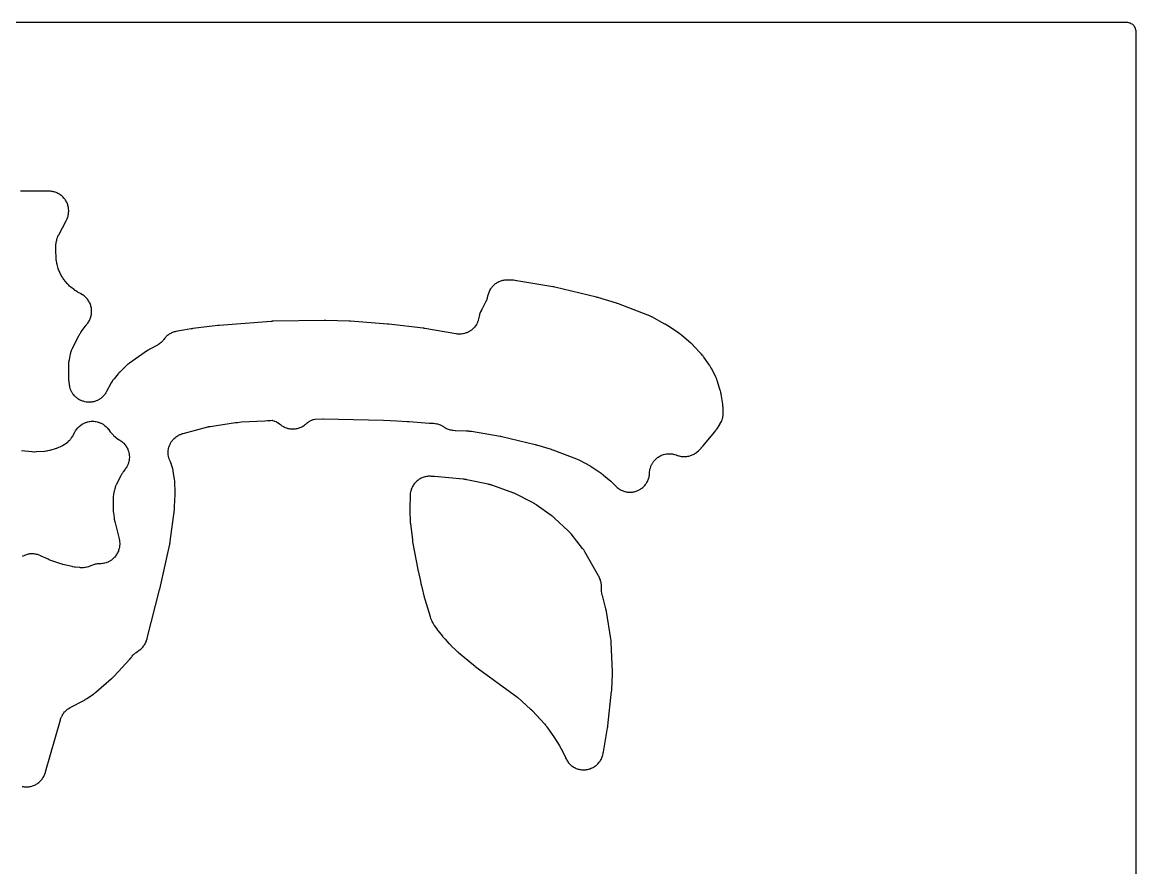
# Model space of a CAD drawing. Header units: millimetres. Extents: x 0 to 300, y 0 to 300.
# Drawn here: x 102.4 to 300.1, y 150 to 300.1 of the extents above; entities that cross this region are included whole.
import ezdxf

# ---------------------------------------------------------------- set-up
doc = ezdxf.new("R2010")
doc.units = ezdxf.units.MM
doc.layers.add('CUT', color=7, linetype='CONTINUOUS')

msp = doc.modelspace()

# ---------------------------------------------------------------- linework, layer by layer
at = {"layer": 'CUT'}
for points in [[(1.4893, 300.15), (298.5107, 300.15), (298.7066, 300.1404), (298.8618, 300.1174), (299.0139, 300.0793), (299.1616, 300.0264), (299.3033, 299.9594), (299.4378, 299.8787), (299.5638, 299.7853), (299.68, 299.68), (299.7853, 299.5638), (299.8787, 299.4378), (299.9594, 299.3033), (300.0264, 299.1616), (300.0793, 299.0139), (300.1174, 298.8618), (300.1404, 298.7066), (300.15, 298.5107), (300.15, 1.4893)], [(102.3555, 164.4414), (102.5113, 164.4105), (102.6972, 164.383), (102.8553, 164.3676), (103.0431, 164.3588), (103.2019, 164.3591), (103.3896, 164.3689), (103.5476, 164.385), (103.7334, 164.4134), (103.8891, 164.4451), (104.0712, 164.4917), (104.2229, 164.5387), (104.3995, 164.6031), (104.5458, 164.6649), (104.7151, 164.7465), (104.8546, 164.8225), (105.015, 164.9205), (105.1462, 165.01), (105.2961, 165.1234), (105.4178, 165.2254), (105.5557, 165.3532), (105.6667, 165.4667), (105.7913, 165.6075), (105.8905, 165.7315), (106.0005, 165.884), (106.0869, 166.0172), (106.1813, 166.1798), (106.254, 166.321), (106.3318, 166.4921), (106.3902, 166.6398), (106.4914, 166.9378), (106.515, 167.0136), (109.1535, 176.2763), (109.19, 176.393), (109.2458, 176.5567), (109.3363, 176.7837), (109.3829, 176.8853), (109.4961, 177.1019), (109.5528, 177.1982), (109.6874, 177.4022), (109.7536, 177.4922), (109.9082, 177.6815), (109.9833, 177.7643), (110.1563, 177.9368), (110.2394, 178.0116), (110.4291, 178.1657), (110.5194, 178.2316), (110.7238, 178.3655), (110.8731, 178.4528), (110.9802, 178.5118), (113.2896, 179.7087), (113.31, 179.7194), (113.4269, 179.7822), (113.4714, 179.807), (113.5625, 179.8597), (113.6049, 179.8851), (113.695, 179.941), (113.7365, 179.9677), (113.8273, 180.0279), (113.8476, 180.0416), (115.0099, 180.8393), (115.0263, 180.8507), (115.1196, 180.9165), (115.1553, 180.9424), (115.228, 180.9967), (115.2617, 181.0226), (115.3335, 181.0793), (115.3666, 181.1061), (115.4387, 181.1662), (115.4549, 181.1799), (118.2559, 183.5777), (118.2734, 183.5928), (118.373, 183.6806), (118.4108, 183.7151), (118.4876, 183.7872), (118.5231, 183.8216), (118.5982, 183.8967), (118.6326, 183.9322), (118.7073, 184.0117), (118.724, 184.0297), (121.4848, 187.0584), (121.4963, 187.0712), (121.5541, 187.136), (121.5772, 187.1624), (121.6385, 187.2342), (121.6641, 187.2651), (121.7041, 187.3144), (121.725, 187.3407), (121.786, 187.4192), (121.7977, 187.4345), (121.8319, 187.4796), (121.9122, 187.5799), (122.0333, 187.7231), (122.2147, 187.9151), (122.3023, 187.9982), (122.5037, 188.1691), (122.5999, 188.242), (122.8421, 188.4054), (123.1562, 188.6122), (123.2838, 188.7055), (123.4291, 188.8233), (123.5468, 188.9287), (123.6798, 189.0603), (123.7865, 189.1768), (123.9059, 189.3208), (124.0006, 189.4473), (124.1052, 189.6024), (124.1869, 189.7376), (124.2757, 189.9022), (124.3437, 190.0449), (124.4158, 190.2175), (124.4695, 190.3661), (124.5611, 190.6655), (124.5823, 190.7416), (126.7531, 199.3325), (126.7556, 199.3425), (126.7664, 199.3861), (126.7708, 199.4047), (126.7863, 199.471), (126.7896, 199.4857), (128.5665, 207.4464), (128.5739, 207.4812), (128.608, 207.6518), (128.6204, 207.7217), (128.6469, 207.8937), (128.6519, 207.9288), (129.405, 213.6492), (129.4091, 213.6837), (129.4277, 213.8533), (129.4338, 213.9225), (129.445, 214.0927), (129.4469, 214.1274), (129.5421, 216.2919), (129.5432, 216.3264), (129.547, 216.4954), (129.547, 216.5643), (129.5435, 216.7333), (129.5425, 216.7678), (129.4724, 218.4261), (129.4702, 218.4659), (129.457, 218.6612), (129.4497, 218.7407), (129.4268, 218.9351), (129.4217, 218.9747), (129.2606, 220.1012), (129.2515, 220.1575), (129.2021, 220.4325), (129.178, 220.5439), (129.1092, 220.8146), (129.0942, 220.8696), (128.8964, 221.5456), (128.8722, 221.6213), (128.7689, 221.9189), (128.7093, 222.0664), (128.645, 222.2051), (128.5988, 222.3116), (128.5371, 222.4639), (128.4603, 222.6831), (128.4301, 222.7849), (128.3749, 223.0104), (128.3547, 223.1147), (128.3215, 223.3444), (128.3115, 223.4502), (128.3007, 223.6821), (128.3009, 223.7883), (128.3126, 224.0202), (128.323, 224.1259), (128.3571, 224.3555), (128.3777, 224.4597), (128.4338, 224.685), (128.4644, 224.7867), (128.5419, 225.0055), (128.5822, 225.1038), (128.6806, 225.3141), (128.7302, 225.408), (128.8484, 225.6078), (128.9069, 225.6965), (129.0439, 225.884), (129.1106, 225.9666), (129.2651, 226.1399), (129.3395, 226.2157), (129.51, 226.3733), (129.5913, 226.4415), (129.7763, 226.5819), (129.8639, 226.6419), (130.0615, 226.7638), (130.1545, 226.8151), (130.363, 226.9173), (130.4605, 226.9594), (130.6778, 227.0409), (130.8343, 227.0911), (130.9457, 227.1239), (135.3224, 228.2983), (135.4622, 228.3286), (135.4978, 228.336), (135.566, 228.3497), (135.6017, 228.3566), (135.6113, 228.3584), (135.6531, 228.3657), (135.7333, 228.3791), (135.7752, 228.3857), (140.2765, 229.0553), (140.4008, 229.0729), (140.4264, 229.0764), (140.4756, 229.0829), (140.5013, 229.0861), (140.5082, 229.0869), (140.5382, 229.0904), (140.5959, 229.0965), (140.626, 229.0996), (141.289, 229.1624), (145.4824, 229.3879), (145.9299, 229.4119), (146.464, 229.4407), (146.7482, 229.4559), (146.8306, 229.4359), (147.0719, 229.3637), (147.1804, 229.3249), (147.4128, 229.2278), (147.5167, 229.1779), (147.7376, 229.0569), (147.8357, 228.9964), (148.0427, 228.8529), (148.1966, 228.7339), (148.2191, 228.7163), (148.2903, 228.6598), (148.363, 228.6055), (148.5033, 228.5067), (148.6349, 228.4233), (148.7953, 228.3323), (148.9343, 228.2622), (149.1027, 228.1872), (149.2479, 228.1309), (149.4228, 228.0726), (149.5728, 228.0307), (149.7526, 227.9898), (149.9059, 227.9626), (150.0888, 227.9393), (150.2441, 227.9272), (150.4284, 227.9218), (150.5841, 227.9248), (150.768, 227.9374), (150.9227, 227.9555), (151.1045, 227.9859), (151.2567, 228.019), (151.4347, 228.0669), (151.583, 228.1147), (151.7555, 228.1797), (151.8984, 228.2416), (152.0638, 228.3231), (152.2, 228.3986), (152.3567, 228.4958), (152.4849, 228.5842), (152.6314, 228.6961), (152.7505, 228.7967), (152.7588, 228.8044), (152.8443, 228.8803), (152.9679, 228.9848), (153.1493, 229.1241), (153.2353, 229.1837), (153.4292, 229.305), (153.5205, 229.3562), (153.725, 229.4585), (153.8207, 229.5008), (154.0341, 229.5832), (154.1334, 229.6162), (154.3537, 229.6778), (154.3816, 229.6842), (155.7362, 229.7009), (155.7495, 229.7011), (155.775, 229.7012), (155.7855, 229.7013), (155.8171, 229.7012), (155.8605, 229.7008), (155.8836, 229.7005), (166.5468, 229.508), (168.8892, 229.3928), (170.7396, 229.2637), (170.9845, 229.2466), (171.123, 229.2369), (173.2592, 229.0879), (174.6702, 228.9396), (174.8126, 228.931), (174.9553, 228.9352), (174.9711, 228.9363), (175.105, 228.9425), (175.3362, 228.942), (175.4419, 228.9367), (175.672, 228.9139), (175.7767, 228.8985), (176.0036, 228.8537), (176.1063, 228.8282), (176.3278, 228.7618), (176.4276, 228.7265), (176.6417, 228.6391), (176.7376, 228.5944), (176.9423, 228.4867), (177.0619, 228.4162), (177.169, 228.3493), (177.2527, 228.2938), (177.2907, 228.2694), (177.3345, 228.2422), (177.3876, 228.2073), (177.5314, 228.1233), (177.7065, 228.0329), (177.8583, 227.9644), (178.0418, 227.8927), (178.1998, 227.8403), (178.3898, 227.788), (178.5524, 227.7523), (178.7468, 227.7201), (178.9122, 227.7015), (179.2823, 227.6793), (179.2951, 227.6783), (179.2961, 227.6783), (179.3213, 227.6769), (181.2001, 227.5904), (181.6338, 227.5704), (181.7786, 227.5593), (182.0555, 227.5297), (182.1995, 227.5098), (187.26, 226.6558), (187.3433, 226.6403), (187.5022, 226.6077), (187.5849, 226.5892), (193.4686, 225.1633), (193.5292, 225.1478), (193.6449, 225.1165), (193.705, 225.0994), (196.308, 224.323), (196.3933, 224.2958), (196.5558, 224.2407), (196.6401, 224.2103), (200.7974, 222.624), (200.9462, 222.5614), (201.2269, 222.432), (201.3712, 222.3596), (203.2188, 221.3524), (203.3116, 221.2991), (203.4871, 221.1931), (203.5775, 221.1357), (205.2111, 220.0459), (205.3191, 219.9695), (205.5217, 219.8176), (205.6253, 219.7353), (206.9066, 218.6594), (207.017, 218.5608), (207.2225, 218.3654), (207.3266, 218.2601), (207.6641, 217.8969), (207.7185, 217.8412), (207.9391, 217.6259), (208.0555, 217.5228), (208.1991, 217.4076), (208.325, 217.3163), (208.4791, 217.2156), (208.6133, 217.137), (208.7764, 217.0517), (208.9176, 216.9865), (209.0882, 216.9174), (209.2351, 216.8662), (209.4116, 216.8141), (209.5627, 216.7773), (209.7435, 216.7426), (209.8975, 216.7207), (210.0808, 216.7037), (210.2361, 216.6968), (210.4202, 216.6977), (210.5755, 216.7059), (210.7586, 216.7246), (210.9124, 216.748), (211.0929, 216.7844), (211.2436, 216.8225), (211.4197, 216.8762), (211.566, 216.9288), (211.7361, 216.9994), (211.8766, 217.0659), (212.039, 217.1527), (212.1724, 217.2326), (212.3256, 217.3347), (212.4506, 217.4271), (212.5932, 217.5436), (212.7086, 217.6478), (212.8392, 217.7776), (212.944, 217.8924), (213.0614, 218.0343), (213.1545, 218.1588), (213.2575, 218.3114), (213.3382, 218.4443), (213.4259, 218.6062), (213.4933, 218.7463), (213.5649, 218.9159), (213.6183, 219.062), (213.6731, 219.2377), (213.7121, 219.3883), (213.7495, 219.5685), (213.7738, 219.7221), (213.7935, 219.9051), (213.8, 219.9826), (213.8019, 220.0141), (213.8037, 220.0521), (213.8064, 220.129), (213.8165, 220.2971), (213.8426, 220.5337), (213.8598, 220.6411), (213.9092, 220.8739), (213.937, 220.9791), (214.0091, 221.2059), (214.0473, 221.3078), (214.1415, 221.5263), (214.1895, 221.624), (214.305, 221.832), (214.3624, 221.9245), (214.4979, 222.1201), (214.5642, 222.2064), (214.7184, 222.3876), (214.793, 222.4669), (214.9643, 222.632), (215.0464, 222.7035), (215.2333, 222.8508), (215.322, 222.9138), (215.5225, 223.0419), (215.6171, 223.0958), (215.8293, 223.2034), (215.9287, 223.2477), (216.1506, 223.3337), (216.2539, 223.368), (216.4832, 223.4316), (216.5894, 223.4555), (216.8238, 223.4961), (216.9318, 223.5093), (217.1692, 223.5265), (217.278, 223.5289), (217.5158, 223.5225), (217.6244, 223.5142), (217.8604, 223.4842), (217.9676, 223.4652), (218.1995, 223.412), (218.3043, 223.3825), (218.5298, 223.3066), (218.5821, 223.286), (218.653, 223.2601), (218.6545, 223.2596), (218.7557, 223.2252), (218.7558, 223.2252), (218.9293, 223.1664), (219.0781, 223.1238), (219.2564, 223.082), (219.4086, 223.054), (219.5902, 223.0296), (219.7444, 223.0164), (219.9275, 223.0097), (220.0822, 223.0115), (220.2651, 223.0225), (220.4189, 223.0392), (220.5999, 223.0678), (220.7514, 223.0994), (220.9287, 223.1453), (221.0765, 223.1913), (221.2485, 223.2542), (221.3912, 223.3143), (221.5564, 223.3935), (221.6925, 223.467), (221.8493, 223.5618), (221.9777, 223.6482), (222.1246, 223.7577), (222.244, 223.856), (222.471, 224.0622), (222.527, 224.1156), (222.9523, 224.5411), (222.9778, 224.5672), (223.1013, 224.6966), (223.1505, 224.7504), (223.2679, 224.8853), (223.2916, 224.913), (225.337, 227.3715), (225.3671, 227.4089), (225.5121, 227.5941), (225.5689, 227.6714), (225.7025, 227.865), (225.7291, 227.9049), (226.2646, 228.7331), (226.308, 228.8042), (226.4725, 229.0901), (226.5478, 229.2386), (226.6278, 229.4185), (226.6873, 229.574), (226.7481, 229.7613), (226.7911, 229.922), (226.8321, 230.1147), (226.8583, 230.279), (226.879, 230.4749), (226.8879, 230.641), (226.8885, 230.9708), (226.8864, 231.054), (226.8518, 231.7397), (226.8492, 231.7806), (226.834, 231.9809), (226.8257, 232.0624), (226.8002, 232.2617), (226.7944, 232.3023), (226.5212, 234.0757), (226.5111, 234.1341), (226.4667, 234.365), (226.44, 234.4805), (226.3787, 234.7074), (226.3621, 234.7643), (225.8629, 236.372), (225.8439, 236.4293), (225.7645, 236.6547), (225.7202, 236.7669), (225.624, 236.9857), (225.5987, 237.0404), (224.8608, 238.5608), (224.8307, 238.6197), (224.7067, 238.8506), (224.6393, 238.9643), (224.4966, 239.1841), (224.4595, 239.2388), (223.4205, 240.7032), (223.3894, 240.7456), (223.2336, 240.9505), (223.1674, 241.032), (222.9985, 241.2262), (222.9634, 241.2653), (221.6297, 242.7016), (221.5955, 242.7373), (221.4249, 242.9099), (221.3532, 242.9782), (221.1724, 243.1399), (221.135, 243.1723), (219.5023, 244.5437), (219.4683, 244.5715), (219.2996, 244.7055), (219.2293, 244.7583), (219.0535, 244.8828), (219.0173, 244.9077), (216.9575, 246.2832), (216.9275, 246.3028), (216.7793, 246.397), (216.718, 246.4341), (216.5658, 246.5216), (216.5345, 246.5391), (214.182, 247.822), (214.1343, 247.847), (213.8983, 247.9656), (213.8004, 248.0107), (213.557, 248.1131), (213.507, 248.1331), (208.2879, 250.1248), (208.2618, 250.1345), (208.111, 250.1891), (208.0526, 250.2089), (207.9281, 250.2486), (207.8997, 250.2574), (204.5927, 251.2441), (204.5806, 251.2477), (204.5426, 251.2587), (204.5022, 251.2699), (204.3781, 251.3023), (204.35, 251.3094), (196.9716, 253.098), (196.9459, 253.104), (196.7981, 253.1372), (196.741, 253.149), (196.6197, 253.1717), (196.592, 253.1766), (190.2226, 254.2522), (190.1746, 254.2596), (189.9393, 254.292), (189.8429, 254.3023), (189.6059, 254.3205), (189.5575, 254.3234), (188.7697, 254.3597), (188.6885, 254.3614), (188.3669, 254.3599), (188.2048, 254.3509), (188.0139, 254.3306), (187.8536, 254.3052), (187.6657, 254.2656), (187.5088, 254.2241), (187.3259, 254.1657), (187.174, 254.1086), (186.9979, 254.0319), (186.8526, 253.9597), (186.6852, 253.8656), (186.5479, 253.779), (186.3909, 253.6685), (186.2631, 253.5684), (186.1181, 253.4425), (186.0011, 253.3301), (185.8696, 253.1901), (185.7646, 253.0664), (185.648, 252.9139), (185.5561, 252.7801), (185.4555, 252.6166), (185.3776, 252.4742), (185.294, 252.3013), (185.231, 252.1518), (185.1654, 251.9713), (185.1178, 251.8162), (185.0326, 251.4784), (185.023, 251.4382), (185.0101, 251.3806), (184.9772, 251.2568), (184.9358, 251.1162), (184.8654, 250.9117), (184.813, 250.7792), (184.7564, 250.6477), (184.7455, 250.6243), (184.7231, 250.5777), (184.7111, 250.5533), (184.7015, 250.534), (184.0548, 249.2507), (184.0358, 249.2139), (184.0033, 249.152), (183.9698, 249.0902), (183.97, 249.0901), (183.9478, 249.0485), (183.7982, 248.7541), (183.7329, 248.6077), (183.6643, 248.4309), (183.6139, 248.2787), (183.5634, 248.0959), (183.5285, 247.9395), (183.4931, 247.7324), (183.4704, 247.6168), (183.4342, 247.4539), (183.3718, 247.2266), (183.3382, 247.1242), (183.2539, 246.9041), (183.2104, 246.8054), (183.1049, 246.5947), (183.0519, 246.5008), (182.9263, 246.3014), (182.8643, 246.2131), (182.7197, 246.0271), (182.6494, 245.9453), (182.4872, 245.7743), (182.4093, 245.6998), (182.2311, 245.5456), (182.1462, 245.4791), (181.9537, 245.3431), (181.8627, 245.2852), (181.6579, 245.1688), (181.5616, 245.1201), (181.3463, 245.0243), (181.2458, 244.9854), (181.0221, 244.9111), (180.9182, 244.8822), (180.6883, 244.8303), (180.5821, 244.8117), (180.3482, 244.7826), (180.2407, 244.7745), (180.0051, 244.7685), (179.8973, 244.771), (179.6623, 244.7881), (179.4967, 244.8084), (179.38, 244.8256), (173.8915, 245.7726), (173.8716, 245.7759), (173.7568, 245.7942), (173.7125, 245.8007), (173.6187, 245.813), (173.5972, 245.8156), (167.4802, 246.5332), (167.465, 246.5349), (167.3992, 246.542), (167.371, 246.5448), (167.3678, 246.5451), (167.3582, 246.546), (167.2581, 246.555), (167.2358, 246.5569), (160.6864, 247.0524), (160.6703, 247.0535), (160.6006, 247.0581), (160.5707, 247.0598), (160.5478, 247.0608), (160.4648, 247.0647), (160.4412, 247.0656), (156.306, 247.1983), (156.2875, 247.1988), (156.1814, 247.2009), (156.1779, 247.201), (156.1715, 247.2011), (156.1306, 247.2014), (156.0442, 247.201), (156.0245, 247.2008), (146.943, 247.0427), (146.9204, 247.0422), (146.7902, 247.0381), (146.7401, 247.0357), (146.6342, 247.029), (146.6101, 247.0273), (137.3302, 246.3017), (137.3149, 246.3004), (137.2487, 246.2946), (137.2205, 246.2919), (137.1202, 246.2813), (137.098, 246.2788), (132.6807, 245.749), (132.6604, 245.7464), (132.5442, 245.731), (132.4996, 245.7244), (132.4053, 245.7091), (132.3839, 245.7055), (130.2781, 245.3356), (130.0305, 245.3014), (129.9565, 245.2894), (129.6646, 245.2351), (129.5187, 245.2008), (129.3481, 245.1521), (129.2061, 245.1043), (129.0408, 245.04), (128.9039, 244.9791), (128.7454, 244.8996), (128.6148, 244.8262), (128.4644, 244.7321), (128.3412, 244.6469), (128.2003, 244.5392), (128.0856, 244.4427), (127.9554, 244.3223), (127.8502, 244.2156), (127.7318, 244.0835), (127.6371, 243.9674), (127.5399, 243.8362), (127.474, 243.7512), (127.378, 243.633), (127.2821, 243.5253), (127.1592, 243.395), (127.0406, 243.2837), (126.884, 243.1506), (126.8004, 243.0851), (126.7664, 243.0593), (126.5517, 242.914), (126.5465, 242.9107), (126.3887, 242.8161), (126.2739, 242.7516), (125.1844, 242.1774), (125.1637, 242.1663), (125.0452, 242.1016), (125, 242.076), (124.9077, 242.0216), (124.8647, 241.9954), (124.7734, 241.9377), (124.7314, 241.9102), (124.6396, 241.8481), (124.6189, 241.8339), (121.4247, 239.5982), (121.3762, 239.5629), (121.1841, 239.4175), (121.0931, 239.3431), (120.8998, 239.173), (120.854, 239.1311), (119.8195, 238.147), (119.8045, 238.1325), (119.7185, 238.0486), (119.6859, 238.0158), (119.6196, 237.9473), (119.589, 237.9147), (119.5242, 237.8437), (119.4945, 237.8103), (119.4299, 237.7356), (119.4156, 237.7187), (118.6801, 236.8432), (118.6266, 236.7759), (118.4196, 236.5007), (118.3256, 236.3611), (118.1366, 236.0455), (118.093, 235.968), (117.3661, 234.5859), (117.3092, 234.4838), (117.2251, 234.3413), (117.0967, 234.146), (117.0336, 234.0596), (116.8868, 233.8777), (116.8157, 233.7979), (116.6518, 233.6311), (116.5733, 233.5586), (116.394, 233.4086), (116.3087, 233.344), (116.1157, 233.2122), (116.0246, 233.1562), (115.8196, 233.0438), (115.7235, 232.997), (115.5086, 232.905), (115.4083, 232.8678), (115.1855, 232.7972), (115.0821, 232.7699), (114.8534, 232.7213), (114.7479, 232.7041), (114.5156, 232.678), (114.4089, 232.6713), (114.1751, 232.6679), (114.0683, 232.6715), (113.8353, 232.6909), (113.7293, 232.7049), (113.4993, 232.7469), (113.3952, 232.7711), (113.1704, 232.8353), (113.0691, 232.8696), (112.8516, 232.9552), (112.7542, 232.9992), (112.5461, 233.1057), (112.4533, 233.159), (112.2566, 233.2851), (112.1695, 233.3472), (111.9859, 233.4919), (111.9053, 233.5621), (111.7366, 233.7241), (111.6632, 233.8018), (111.5112, 233.9793), (111.4456, 234.0638), (111.3116, 234.2554), (111.2546, 234.3458), (111.1398, 234.5495), (111.0919, 234.6451), (110.9975, 234.8589), (110.9591, 234.9587), (110.8859, 235.1807), (110.8575, 235.2838), (110.8062, 235.5119), (110.7779, 235.6749), (110.7607, 235.7906), (110.7051, 236.2388), (110.6976, 236.3069), (110.6851, 236.4377), (110.6796, 236.506), (110.6736, 236.5969), (110.67, 236.6653), (110.6651, 236.7966), (110.6634, 236.8651), (110.6416, 239.231), (110.6416, 239.2711), (110.6421, 239.3384), (110.6433, 239.3978), (110.6436, 239.4071), (110.653, 239.5558), (110.6743, 239.7809), (110.6954, 239.9439), (110.7025, 239.9869), (110.7128, 240.0454), (110.7182, 240.0734), (110.7197, 240.0812), (110.7199, 240.0822), (110.72, 240.083), (110.7201, 240.0833), (110.7202, 240.0837), (110.7227, 240.0963), (110.726, 240.113), (110.7325, 240.1448), (110.736, 240.1615), (110.7451, 240.2041), (110.749, 240.2231), (110.9577, 241.2678), (110.965, 241.3031), (110.9779, 241.3626), (110.9883, 241.4086), (111.0215, 241.5327), (111.0636, 241.6743), (111.1351, 241.8802), (111.1883, 242.0136), (111.2458, 242.1458), (111.2568, 242.1694), (111.2795, 242.2162), (111.2917, 242.2408), (111.3015, 242.2602), (112.4735, 244.5646), (112.489, 244.5947), (112.5155, 244.6448), (112.5392, 244.6889), (112.543, 244.6957), (112.6067, 244.804), (112.7075, 244.9656), (112.7841, 245.0809), (112.8053, 245.1109), (112.8346, 245.1514), (112.8503, 245.1726), (112.8628, 245.1893), (113.7217, 246.331), (113.7411, 246.3564), (113.7712, 246.3953), (113.7789, 246.4054), (113.8549, 246.5053), (113.8543, 246.5058), (113.8718, 246.5274), (113.8766, 246.534), (114.0348, 246.739), (114.1258, 246.87), (114.2257, 247.0302), (114.3032, 247.1696), (114.3866, 247.339), (114.4499, 247.4854), (114.516, 247.6622), (114.5644, 247.8142), (114.6126, 247.9967), (114.6456, 248.1528), (114.6754, 248.3392), (114.6927, 248.4977), (114.7038, 248.6862), (114.7052, 248.8457), (114.6974, 249.0343), (114.683, 249.1931), (114.6565, 249.38), (114.6263, 249.5367), (114.5813, 249.72), (114.5357, 249.8728), (114.4727, 250.0508), (114.412, 250.1983), (114.3316, 250.3691), (114.2566, 250.5099), (114.1596, 250.6718), (114.0709, 250.8044), (113.9583, 250.9559), (113.8568, 251.079), (113.7297, 251.2185), (113.6165, 251.3309), (113.4761, 251.457), (113.3523, 251.5576), (113.2, 251.6692), (113.0668, 251.7569), (112.7945, 251.9173), (112.7248, 251.9561), (112.295, 252.1813), (112.2634, 252.1982), (112.2108, 252.2267), (112.1647, 252.2525), (112.1575, 252.2566), (112.0443, 252.3256), (111.8755, 252.4349), (111.7552, 252.5181), (111.724, 252.5411), (111.6818, 252.573), (111.6598, 252.59), (111.6424, 252.6035), (111.0227, 253.0915), (110.9924, 253.1158), (110.9418, 253.1569), (110.8977, 253.1937), (110.8909, 253.1995), (110.7841, 253.2965), (110.6266, 253.4484), (110.5157, 253.5626), (110.4874, 253.5938), (110.4493, 253.6368), (110.4295, 253.6597), (110.4139, 253.6779), (109.9725, 254.1984), (109.9474, 254.2285), (109.9056, 254.2794), (109.8693, 254.3248), (109.8638, 254.3319), (109.7776, 254.4495), (109.6524, 254.6317), (109.5659, 254.7672), (109.5442, 254.8039), (109.5151, 254.8542), (109.5002, 254.8809), (109.4885, 254.9021), (109.1333, 255.5511), (109.1131, 255.5889), (109.0796, 255.6527), (109.0509, 255.7093), (109.0466, 255.7182), (108.9811, 255.8635), (108.8893, 256.087), (108.8284, 256.252), (108.814, 256.2962), (108.795, 256.3568), (108.7854, 256.3888), (108.778, 256.4142), (108.5778, 257.1127), (108.56, 257.1782), (108.5348, 257.2766), (108.4927, 257.476), (108.4544, 257.7044), (108.4293, 257.9066), (108.4211, 258.0078), (108.4166, 258.0756), (108.3219, 259.8718), (108.3192, 259.9451), (108.3168, 260.0548), (108.322, 260.2748), (108.3394, 260.5243), (108.3648, 260.7429), (108.3824, 260.8511), (108.3953, 260.9233), (108.4729, 261.3224), (108.4804, 261.3594), (108.4934, 261.4213), (108.5047, 261.4718), (108.5403, 261.6057), (108.5855, 261.7575), (108.663, 261.9779), (108.7211, 262.1205), (108.784, 262.2617), (108.7962, 262.2868), (108.8211, 262.3367), (108.8345, 262.3629), (108.8453, 262.3836), (110.1743, 264.9103), (110.209, 264.9804), (110.3398, 265.2617), (110.3988, 265.4067), (110.4601, 265.5815), (110.5047, 265.7316), (110.5486, 265.9115), (110.5783, 266.0652), (110.6044, 266.2486), (110.6189, 266.4045), (110.6271, 266.5895), (110.6263, 266.7461), (110.6163, 266.931), (110.6002, 267.0867), (110.5721, 267.2698), (110.5409, 267.4232), (110.4951, 267.6027), (110.4491, 267.7523), (110.386, 267.9265), (110.3255, 268.0708), (110.2457, 268.238), (110.1714, 268.3758), (110.0757, 268.5344), (109.9883, 268.6642), (109.8775, 268.8127), (109.7779, 268.9334), (109.6531, 269.0703), (109.5421, 269.1807), (109.4045, 269.3048), (109.2833, 269.4038), (109.1343, 269.5139), (109.004, 269.6006), (108.8449, 269.6955), (108.7068, 269.7691), (108.5392, 269.848), (108.3945, 269.9077), (108.22, 269.97), (108.0702, 270.0152), (107.8905, 270.0601), (107.737, 270.0905), (107.5537, 270.1176), (107.3979, 270.1329), (107.0882, 270.1481), (107.0099, 270.15), (102.0704, 270.15)], [(102.2528, 224.0935), (104.0908, 223.9085), (104.16, 223.9031), (104.435, 223.8874), (104.5739, 223.8855), (104.8492, 223.8938), (104.9185, 223.8974), (106.3246, 224.0007), (106.4094, 224.0092), (106.7445, 224.0519), (106.9122, 224.0824), (107.2407, 224.1604), (107.3231, 224.1823), (108.4379, 224.5108), (108.5009, 224.5308), (108.7493, 224.6153), (108.8727, 224.663), (109.1133, 224.7677), (109.1734, 224.7954), (109.4374, 224.9236), (109.5218, 224.9677), (109.8507, 225.1523), (110.0109, 225.2553), (110.3155, 225.4776), (110.3907, 225.536), (110.4178, 225.5584), (110.4699, 225.6033), (110.6727, 225.7859), (110.7709, 225.8823), (110.8822, 226.0013), (110.9717, 226.1058), (111.0724, 226.234), (111.1526, 226.3458), (111.302, 226.574), (111.3384, 226.6323), (111.4011, 226.7377), (111.4474, 226.821), (111.7202, 227.3489), (111.7776, 227.4534), (111.8624, 227.5993), (111.9924, 227.7992), (112.0563, 227.8875), (112.2054, 228.0735), (112.2777, 228.1551), (112.4446, 228.3254), (112.5247, 228.3994), (112.7076, 228.5522), (112.7946, 228.6179), (112.9918, 228.7519), (113.0849, 228.8086), (113.2944, 228.9224), (113.3927, 228.9696), (113.6125, 229.062), (113.715, 229.0992), (113.9428, 229.1693), (114.0485, 229.1962), (114.2822, 229.2433), (114.39, 229.2596), (114.6272, 229.2833), (114.7361, 229.2888), (114.9745, 229.2889), (115.0834, 229.2835), (115.3206, 229.26), (115.4285, 229.2438), (115.6622, 229.1969), (115.7679, 229.1701), (115.9958, 229.1002), (116.0983, 229.063), (116.3182, 228.9708), (116.4165, 228.9237), (116.6261, 228.8102), (116.7193, 228.7535), (116.9166, 228.6197), (117.0037, 228.5541), (117.1867, 228.4014), (117.2669, 228.3275), (117.4339, 228.1574), (117.5063, 228.0758), (117.6565, 227.8889), (117.6786, 227.8591), (118.0186, 227.4152), (118.0686, 227.3532), (118.2227, 227.1714), (118.2761, 227.1116), (118.4967, 226.8764), (118.61, 226.767), (118.8692, 226.5401), (118.9331, 226.487), (119.1941, 226.2816), (119.253, 226.2373), (119.4984, 226.0618), (119.6171, 225.9846), (119.6355, 225.9738), (119.7363, 225.911), (119.8767, 225.8186), (120.0684, 225.6784), (120.1529, 225.61), (120.3298, 225.4515), (120.407, 225.3751), (120.5674, 225.1999), (120.6367, 225.1163), (120.7789, 224.9261), (120.8396, 224.836), (120.9624, 224.6327), (121.0139, 224.537), (121.116, 224.3226), (121.1577, 224.2223), (121.2381, 223.9988), (121.2698, 223.8949), (121.3276, 223.6645), (121.3489, 223.558), (121.3837, 223.323), (121.3943, 223.2149), (121.4057, 222.9777), (121.4056, 222.8691), (121.3935, 222.6319), (121.3826, 222.5238), (121.3471, 222.2889), (121.3256, 222.1824), (121.2671, 221.9523), (121.2352, 221.8484), (121.1542, 221.6252), (121.1121, 221.525), (121.0095, 221.3108), (120.9577, 221.2153), (120.8344, 221.0123), (120.7401, 220.8731), (120.6711, 220.7765), (120.3641, 220.3684), (120.3233, 220.3117), (120.1645, 220.0802), (120.0919, 219.964), (119.9439, 219.7031), (119.9097, 219.6394), (119.1122, 218.0713), (119.0807, 218.0058), (118.9619, 217.7434), (118.9081, 217.6084), (118.8516, 217.4458), (118.8103, 217.3066), (118.7409, 217.0271), (118.725, 216.9562), (118.6025, 216.3456), (118.5883, 216.264), (118.5397, 215.9343), (118.5243, 215.7724), (118.5085, 215.4169), (118.5069, 215.3311), (118.5223, 213.6596), (118.5227, 213.6383), (118.5254, 213.5156), (118.5272, 213.4684), (118.5323, 213.3711), (118.5353, 213.3256), (118.5432, 213.2277), (118.5475, 213.1822), (118.5585, 213.0819), (118.5611, 213.0595), (118.6769, 212.1255), (118.6799, 212.1021), (118.6984, 211.9695), (118.7063, 211.9184), (118.7243, 211.8136), (118.7336, 211.7645), (118.755, 211.6594), (118.7658, 211.6106), (118.7912, 211.5034), (118.7971, 211.4793), (119.5679, 208.4389), (119.5923, 208.3325), (119.6234, 208.181), (119.6577, 207.9651), (119.6688, 207.8657), (119.6832, 207.6477), (119.6853, 207.5477), (119.6798, 207.3292), (119.6728, 207.2295), (119.6475, 207.0124), (119.6314, 206.9137), (119.5864, 206.6998), (119.5569, 206.5855), (119.4898, 206.3686), (119.4445, 206.2437), (119.3535, 206.0264), (119.3071, 205.9291), (119.1952, 205.7218), (119.1394, 205.6296), (119.0078, 205.4342), (118.9432, 205.3479), (118.793, 205.1664), (118.7203, 205.0868), (118.553, 204.9209), (118.4729, 204.8488), (118.2901, 204.7001), (118.2033, 204.6363), (118.0069, 204.5062), (117.9142, 204.4512), (117.7059, 204.341), (117.6083, 204.2953), (117.3903, 204.2061), (117.2886, 204.1702), (117.0629, 204.1028), (116.9582, 204.0771), (116.7269, 204.0321), (116.6203, 204.0168), (116.3857, 203.9948), (116.2191, 203.9873), (116.1012, 203.985), (116.037, 203.9852), (115.8781, 203.9781), (115.6906, 203.9602), (115.5332, 203.9372), (115.3484, 203.9009), (115.194, 203.8624), (115.0138, 203.8078), (114.864, 203.7542), (114.5806, 203.6366), (114.5074, 203.604), (114.482, 203.592), (114.2632, 203.501), (114.1611, 203.4643), (113.9343, 203.3954), (113.8292, 203.369), (113.5967, 203.3227), (113.4894, 203.3069), (113.2535, 203.2838), (113.1452, 203.2785), (112.9082, 203.2788), (112.7406, 203.2873), (112.6224, 203.2963), (111.8145, 203.3774), (111.6621, 203.3976), (111.3715, 203.4458), (111.2206, 203.4757), (109.5903, 203.8545), (109.4565, 203.8897), (109.2023, 203.9644), (109.0708, 204.0072), (107.2935, 204.6431), (107.1771, 204.6882), (106.9564, 204.7803), (106.8425, 204.8314), (105.7579, 205.3521), (105.6874, 205.3839), (105.405, 205.5031), (105.2598, 205.5562), (105.0851, 205.6108), (104.9355, 205.6497), (104.7563, 205.6871), (104.6036, 205.7113), (104.4217, 205.7313), (104.2674, 205.7407), (104.0844, 205.743), (103.9299, 205.7375), (103.7475, 205.7221), (103.5942, 205.7017), (103.4142, 205.6688), (103.2636, 205.6337), (103.0876, 205.5836), (102.9411, 205.5341), (102.7708, 205.4672), (102.6297, 205.4039), (102.4666, 205.3209), (102.3324, 205.2442)]]:
    msp.add_lwpolyline(points, dxfattribs=at)
msp.add_lwpolyline([(171.2856, 211.524), (171.2949, 211.364), (171.3, 211.2988), (171.3158, 211.1393), (171.3194, 211.1068), (171.6647, 208.2238), (171.6677, 208.2004), (171.6858, 208.0654), (171.6937, 208.0136), (171.7121, 207.9043), (171.7165, 207.8794), (172.6189, 202.99), (172.6222, 202.9727), (172.6416, 202.8738), (172.6495, 202.8358), (172.6672, 202.7557), (172.6714, 202.7374), (173.1067, 200.8736), (173.1842, 200.4826), (173.1902, 200.4538), (173.2262, 200.2883), (173.2413, 200.2249), (173.2761, 200.0915), (173.2843, 200.0612), (173.3558, 199.8075), (173.7647, 198.0566), (173.7708, 198.0316), (173.8067, 197.8884), (173.8215, 197.8335), (173.8548, 197.7179), (173.8626, 197.6917), (174.812, 194.6026), (174.8286, 194.5515), (174.9141, 194.3033), (174.9523, 194.2032), (175.0543, 193.9613), (175.0759, 193.9122), (175.1254, 193.8049), (175.1361, 193.7833), (175.1737, 193.7019), (175.2053, 193.6375), (175.3363, 193.3849), (175.408, 193.2606), (175.561, 193.0208), (175.601, 192.9612), (176.0668, 192.2988), (176.0905, 192.2659), (176.2088, 192.1064), (176.2587, 192.0426), (176.3849, 191.8893), (176.411, 191.8584), (176.7722, 191.4417), (177.0083, 191.1289), (177.0402, 191.088), (177.1997, 190.8903), (177.2674, 190.8118), (177.4393, 190.6249), (177.475, 190.5873), (177.7975, 190.2587), (178.1622, 189.8379), (178.186, 189.8111), (178.3039, 189.6811), (178.3531, 189.6292), (178.4767, 189.5045), (178.5022, 189.4794), (179.4345, 188.5805), (179.4555, 188.5606), (179.5776, 188.447), (179.6255, 188.4042), (179.7286, 188.3158), (179.7523, 188.2959), (179.7894, 188.2653), (179.8043, 188.2524), (179.8364, 188.2251), (182.5295, 186.0055), (182.5458, 185.9922), (182.6405, 185.9162), (182.6774, 185.8875), (182.7562, 185.828), (182.7743, 185.8145), (190.3935, 180.2257), (192.678, 178.1808), (192.7068, 178.1546), (192.7547, 178.1102), (192.7966, 178.0706), (192.8183, 178.0494), (192.8355, 178.0326), (192.8617, 178.0066), (192.8892, 177.979), (192.9349, 177.9323), (192.9747, 177.8906), (192.9953, 177.8684), (193.0116, 177.8508), (195.1089, 175.5546), (195.3051, 175.3324), (195.3203, 175.3147), (195.3682, 175.257), (195.3814, 175.2406), (195.4276, 175.1813), (195.5142, 175.0665), (195.5585, 175.0058), (196.9081, 173.0954), (197.0948, 172.799), (197.2233, 172.5951), (197.4394, 172.252), (197.8033, 171.6745), (198.3948, 170.5891), (198.8538, 169.5632), (198.8876, 169.4925), (199.0281, 169.2156), (199.1058, 169.0795), (199.2055, 168.9231), (199.2961, 168.7953), (199.4106, 168.6495), (199.5132, 168.5311), (199.6414, 168.3972), (199.7552, 168.2894), (199.8959, 168.1687), (200.0196, 168.0726), (200.1714, 167.9661), (200.304, 167.8826), (200.4655, 167.7915), (200.6056, 167.7213), (200.7752, 167.6465), (200.9215, 167.5904), (201.0976, 167.5325), (201.2487, 167.4909), (201.4297, 167.4505), (201.5841, 167.4239), (201.7681, 167.4014), (201.9244, 167.3901), (202.1097, 167.3857), (202.2664, 167.3896), (202.4513, 167.4034), (202.6067, 167.4227), (202.7894, 167.4544), (202.9423, 167.4888), (203.121, 167.5383), (203.2697, 167.5875), (203.4427, 167.6542), (203.586, 167.7177), (203.7516, 167.801), (203.888, 167.8782), (204.0447, 167.9773), (204.1728, 168.0674), (204.3191, 168.1814), (204.4378, 168.2836), (204.5722, 168.4114), (204.6803, 168.5247), (204.8016, 168.665), (204.8981, 168.7884), (205.0051, 168.9399), (205.0891, 169.0721), (205.1808, 169.2333), (205.2515, 169.3731), (205.3269, 169.5425), (205.3836, 169.6885), (205.4421, 169.8645), (205.4842, 170.0154), (205.5529, 170.3181), (205.5684, 170.3949), (205.5984, 170.5655), (206.3481, 174.8259), (206.3523, 174.8506), (206.375, 174.9929), (206.3828, 175.0478), (206.3973, 175.1642), (206.4004, 175.1908), (207.062, 181.3413), (207.0643, 181.3641), (207.0765, 181.4956), (207.0805, 181.5463), (207.087, 181.6537), (207.0883, 181.6782), (207.2104, 184.348), (207.2116, 184.3826), (207.2157, 184.5517), (207.2159, 184.6208), (207.2127, 184.7901), (207.2116, 184.8246), (207.0008, 190.0049), (206.9981, 190.0532), (206.9813, 190.2898), (206.9715, 190.3861), (206.9404, 190.6213), (206.9334, 190.6692), (206.1469, 195.4911), (206.1406, 195.5274), (206.1074, 195.7049), (206.0922, 195.777), (206.0509, 195.9528), (206.0421, 195.9885), (205.4996, 198.0804), (205.4698, 198.1815), (205.4439, 198.2598), (205.4295, 198.3086), (205.4005, 198.3912), (205.3703, 198.4927), (205.3151, 198.7176), (205.2949, 198.8215), (205.2616, 199.0507), (205.2515, 199.1561), (205.2405, 199.3874), (205.2406, 199.5576), (205.2434, 199.6717), (205.2444, 199.694), (205.2554, 199.9141), (205.2551, 200.0805), (205.2446, 200.2745), (205.2272, 200.4384), (205.1967, 200.631), (205.1625, 200.7922), (205.1123, 200.9807), (205.0618, 201.1376), (204.9925, 201.3199), (204.926, 201.4707), (204.7792, 201.7624), (204.7403, 201.835), (202.3241, 206.0758), (202.2933, 206.1276), (202.1654, 206.3337), (202.0993, 206.4318), (201.9467, 206.6414), (201.9089, 206.6911), (199.8491, 209.2988), (199.8109, 209.3453), (199.6536, 209.5297), (199.5737, 209.6167), (199.3916, 209.8007), (199.3468, 209.8442), (196.9284, 212.105), (196.9087, 212.123), (196.7949, 212.2259), (196.7503, 212.2647), (196.6571, 212.343), (196.6127, 212.3789), (196.516, 212.4543), (196.4703, 212.4887), (196.3683, 212.5626), (196.3451, 212.579), (193.6362, 214.4679), (193.6146, 214.4827), (193.4899, 214.5667), (193.4413, 214.5981), (193.34, 214.6611), (193.2919, 214.6899), (193.1876, 214.7497), (193.1386, 214.7768), (193.0294, 214.8345), (193.0046, 214.8473), (189.8712, 216.4345), (189.849, 216.4455), (189.7215, 216.5077), (189.6719, 216.5308), (189.5691, 216.5766), (189.5204, 216.5973), (189.4152, 216.6401), (189.3659, 216.6592), (189.2566, 216.6995), (189.2318, 216.7084), (185.7654, 217.9215), (185.743, 217.9292), (185.6144, 217.9721), (185.5645, 217.9878), (185.4614, 218.0185), (185.4127, 218.0321), (185.3078, 218.0598), (185.2588, 218.0719), (185.1503, 218.0968), (185.1257, 218.1023), (181.3585, 218.9065), (181.3359, 218.9112), (181.2059, 218.937), (181.1557, 218.9461), (181.052, 218.9633), (181.0032, 218.9706), (180.8981, 218.9847), (180.8491, 218.9905), (180.7408, 219.0016), (180.7163, 219.0039), (175.5776, 219.4516), (175.5282, 219.4564), (175.4396, 219.466), (175.4385, 219.4661), (175.4225, 219.4677), (175.3462, 219.4752), (175.3401, 219.4761), (175.3393, 219.4762), (175.3371, 219.4765), (175.277, 219.4821), (175.1638, 219.4954), (175.094, 219.5036), (175.0922, 219.5038), (175.0698, 219.5064), (174.909, 219.5171), (174.7184, 219.5202), (174.5574, 219.5147), (174.3674, 219.4986), (174.2078, 219.4769), (174.0204, 219.4418), (173.8637, 219.4042), (173.6808, 219.3504), (173.5287, 219.2972), (173.3522, 219.2253), (173.2062, 219.1571), (173.0378, 219.0678), (172.8994, 218.9853), (172.7408, 218.8795), (172.6115, 218.7835), (172.4643, 218.6623), (172.3452, 218.5538), (172.211, 218.4184), (172.1035, 218.2984), (171.9835, 218.1502), (171.8886, 218.0201), (171.7842, 217.8605), (171.7028, 217.7215), (171.615, 217.5523), (171.548, 217.4058), (171.4776, 217.2286), (171.4257, 217.0761), (171.3735, 216.8927), (171.3372, 216.7358), (171.3037, 216.5481), (171.2834, 216.3883), (171.2591, 216.07), (171.255, 215.9895), (171.204, 214.0046), (171.2036, 213.981), (171.2021, 213.8452), (171.2024, 213.7929), (171.205, 213.6698), (171.2058, 213.6446), (171.2298, 213.0043), (171.2275, 212.8385), (171.2275, 212.7915), (171.231, 212.5612), (171.2352, 212.4673), (171.2523, 212.2376), (171.2564, 212.1908), (171.2625, 212.1327), (171.2841, 211.5567)], close=True, dxfattribs=at)

doc.saveas('drawing.dxf')
